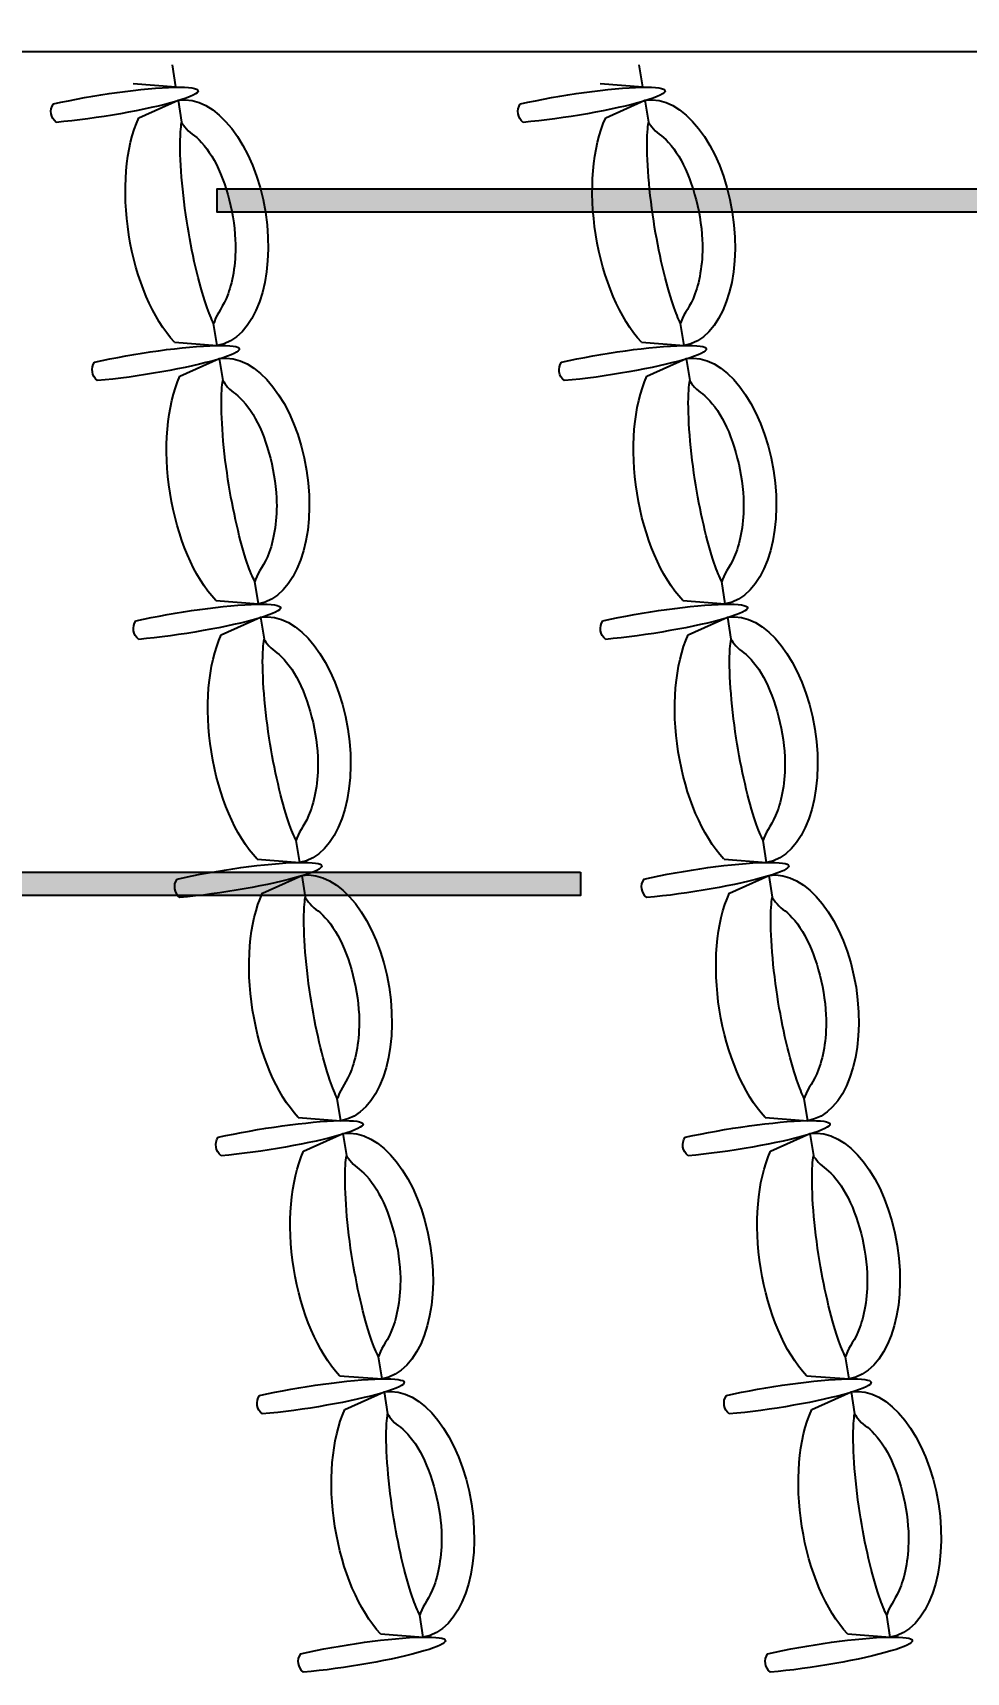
# Model space of a CAD drawing. Header units: metres. Extents: x -11 to 85, y -301 to 135.
# Drawn here: x 24.919 to 26.918, y 39.419 to 42.93 of the extents above; entities that cross this region are included whole.
import ezdxf

# ---------------------------------------------------------------- set-up
doc = ezdxf.new("R2010")
doc.units = ezdxf.units.M
doc.header["$LTSCALE"] = 0.036
doc.header["$PDMODE"] = 2
for name, color, linetype in [('arxitek corofos', 252, 'Continuous'), ('DIMBLK', 252, 'Continuous'), ('Epipla', 252, 'Continuous'), ('hatch color', 252, 'Continuous'), ('HLEK_FL001_SYMBOLS', 230, 'Continuous'), ('KYKLOFORHTES', 152, 'Continuous')]:
    doc.layers.add(name, color=color, linetype=linetype)
doc.styles.get("Standard").update_dxf_attribs({"font": 'arial.ttf'})
doc.dimstyles.new('CADWDOT', dxfattribs={"dimscale": 0.1, "dimtxt": 1.8, "dimasz": 0.08, "dimexe": 2, "dimexo": 0, "dimgap": 0.09, "dimtad": 0, "dimrnd": 0.001, "dimzin": 0, "dimdsep": 46, "dimtxsty": 'Standard', "dimblk1": 'ARTDIM', "dimblk2": 'ARTDIM', "dimsah": 1, "dimcen": 0.09, "dimdle": 0.05, "dimse1": 1, "dimse2": 1, "dimadec": 0, "dimazin": 0, "dimtfac": 1, "dimtmove": 0, "dimatfit": 3, "dimldrblk": 'ARTDIM', "dimfxl": 2, "dimtvp": 0.9999, "dimtolj": 1, "dimtzin": 0, "dimarcsym": 0})

# ---------------------------------------------------------------- blocks, each defined once
blk = doc.blocks.new('ARTDIM')
at = {"layer": 'DIMBLK'}
for p, q in [((0, -24.9975), (0, 24.9975)), ((-24.9975, 0), (24.9975, 0))]:
    blk.add_line(p, q, dxfattribs=at)
blk.add_circle((0, 0), 8.25, dxfattribs=at)
blk = doc.blocks.new('*D418')
at = {"layer": 'arxitek corofos', "color": 0, "lineweight": -2}
blk.add_line((22.4317, 42.89), (29.3157, 42.89), dxfattribs=at)
at = {"layer": 'Defpoints', "color": 0, "transparency": 16777216}
for p in [(22.4237, 43.5474), (29.3237, 43.5474), (29.3237, 42.89)]:
    blk.add_point(p, dxfattribs=at)
at = {"layer": 'arxitek corofos', "color": 0, "lineweight": -2, "xscale": 0.008, "yscale": 0.008, "zscale": 0.008, "rotation": 180}
blk.add_blockref('ARTDIM', (22.4237, 42.89), dxfattribs=at)
at = {"layer": 'arxitek corofos', "color": 0, "lineweight": -2, "xscale": 0.008, "yscale": 0.008, "zscale": 0.008}
blk.add_blockref('ARTDIM', (29.3237, 42.89), dxfattribs=at)
at = {"layer": 'arxitek corofos', "color": 0, "insert": (25.8737, 43.07), "char_height": 0.18, "attachment_point": 5}
blk.add_mtext('\\A1;6.90', dxfattribs=at)
blk = doc.blocks.new('A$C4C174ED7')
at = {"layer": 'Epipla'}
for p, q in [((5.6743, 3.0497), (5.7655, 3.0566)), ((5.7655, 3.0566), (5.758, 3.0092)), ((6.6743, 3.0497), (6.7655, 3.0566)), ((6.7655, 3.0566), (6.758, 3.0092)), ((5.5976, 2.569), (5.6817, 2.5313)), ((5.6817, 2.5313), (5.6892, 2.5782)), ((6.5976, 2.569), (6.6817, 2.5313)), ((6.6817, 2.5313), (6.6892, 2.5782)), ((5.5861, 2.4967), (5.6773, 2.5036)), ((5.6773, 2.5036), (5.6697, 2.4562)), ((6.5861, 2.4967), (6.6773, 2.5036)), ((6.6773, 2.5036), (6.6697, 2.4562)), ((5.5094, 2.016), (5.5935, 1.9783)), ((5.5935, 1.9783), (5.601, 2.0252)), ((6.5094, 2.016), (6.5935, 1.9783)), ((6.5935, 1.9783), (6.601, 2.0252)), ((5.4978, 1.9437), (5.5891, 1.9506)), ((5.5891, 1.9506), (5.5815, 1.9032)), ((6.4978, 1.9437), (6.5891, 1.9506)), ((6.5891, 1.9506), (6.5815, 1.9032)), ((5.4211, 1.463), (5.5053, 1.4253)), ((5.5053, 1.4253), (5.5127, 1.4722)), ((6.4211, 1.463), (6.5053, 1.4253)), ((6.5053, 1.4253), (6.5127, 1.4722)), ((5.4096, 1.3906), (5.5009, 1.3976)), ((5.5009, 1.3976), (5.4933, 1.3502)), ((6.4096, 1.3906), (6.5009, 1.3976)), ((6.5009, 1.3976), (6.4933, 1.3502)), ((5.417, 0.8723), (5.4245, 0.9192)), ((6.417, 0.8723), (6.4245, 0.9192)), ((5.3329, 0.91), (5.417, 0.8723)), ((6.3329, 0.91), (6.417, 0.8723)), ((5.3212, 0.8366), (5.4124, 0.8435)), ((5.4124, 0.8435), (5.4049, 0.7961)), ((6.3212, 0.8366), (6.4124, 0.8435)), ((6.4124, 0.8435), (6.4049, 0.7961)), ((5.2445, 0.3559), (5.3286, 0.3182)), ((5.3286, 0.3182), (5.3361, 0.3651)), ((6.2445, 0.3559), (6.3286, 0.3182)), ((6.3286, 0.3182), (6.3361, 0.3651)), ((5.233, 0.2836), (5.3242, 0.2905)), ((5.3242, 0.2905), (5.3166, 0.2431)), ((6.233, 0.2836), (6.3242, 0.2905)), ((6.3242, 0.2905), (6.3166, 0.2431)), ((5.1563, -0.1971), (5.2404, -0.2348)), ((5.2404, -0.2348), (5.2479, -0.1879)), ((6.1563, -0.1971), (6.2404, -0.2348)), ((6.2404, -0.2348), (6.2479, -0.1879)), ((5.1446, -0.2705), (5.2358, -0.2636)), ((5.2358, -0.2636), (5.2282, -0.311)), ((6.1446, -0.2705), (6.2358, -0.2636)), ((6.2358, -0.2636), (6.2282, -0.311))]:
    blk.add_line(p, q, dxfattribs=at)
for points in [[(5.5091, 3.1317, 0.397593), (5.503, 3.0922)], [(6.5091, 3.1317, 0.397593), (6.503, 3.0922)], [(5.4209, 2.5787, 0.397593), (5.4147, 2.5392)], [(6.4209, 2.5787, 0.397593), (6.4147, 2.5392)], [(5.3327, 2.0257, 0.397593), (5.3265, 1.9862)], [(6.3327, 2.0257, 0.397593), (6.3265, 1.9862)], [(5.2444, 1.4727, 0.397593), (5.2383, 1.4331)], [(6.2444, 1.4727, 0.397593), (6.2383, 1.4331)], [(5.1562, 0.9197, 0.397593), (5.15, 0.8801)], [(6.1562, 0.9197, 0.397593), (6.15, 0.8801)], [(5.0678, 0.3656, 0.397593), (5.0616, 0.326)], [(6.0678, 0.3656, 0.397593), (6.0616, 0.326)], [(4.9796, -0.1874, 0.397593), (4.9734, -0.227)], [(5.9796, -0.1874, 0.397593), (5.9734, -0.227)]]:
    blk.add_lwpolyline(points, format="xyb", dxfattribs=at)
for centre, major_axis, ratio, start_param, end_param in [((5.6101, 3.0956), (-0.2028, 0.0318), 0.113529, 1.031877, 5.251545), ((6.6101, 3.0956), (-0.2028, 0.0318), 0.113529, 1.031877, 5.251545), ((5.7236, 2.794), (0.0419, 0.2627), 0.552275, 3.141593, 6.283185), ((6.7236, 2.794), (0.0419, 0.2627), 0.552275, 3.141593, 6.283185), ((5.7236, 2.794), (0.0463, 0.2995), 0.493003, 0.628379, 2.49343), ((6.7236, 2.794), (0.0463, 0.2995), 0.493003, 0.628379, 2.49343), ((5.5219, 2.5426), (-0.2028, 0.0318), 0.113529, 1.031877, 5.251545), ((6.5219, 2.5426), (-0.2028, 0.0318), 0.113529, 1.031877, 5.251545), ((5.6354, 2.241), (0.0463, 0.2995), 0.493003, 0.628379, 2.49343), ((5.6354, 2.241), (0.0419, 0.2627), 0.552275, 3.141593, 6.283185), ((6.6354, 2.241), (0.0463, 0.2995), 0.493003, 0.628379, 2.49343), ((6.6354, 2.241), (0.0419, 0.2627), 0.552275, 3.141593, 6.283185), ((5.4337, 1.9896), (-0.2028, 0.0318), 0.113529, 1.031877, 5.251545), ((6.4337, 1.9896), (-0.2028, 0.0318), 0.113529, 1.031877, 5.251545), ((5.5472, 1.6879), (0.0463, 0.2995), 0.493003, 0.628379, 2.49343), ((5.5472, 1.6879), (0.0419, 0.2627), 0.552275, 3.141593, 6.283185), ((6.5472, 1.6879), (0.0463, 0.2995), 0.493003, 0.628379, 2.49343), ((6.5472, 1.6879), (0.0419, 0.2627), 0.552275, 3.141593, 6.283185), ((5.3454, 1.4366), (-0.2028, 0.0318), 0.113529, 1.031877, 5.251545), ((6.3454, 1.4366), (-0.2028, 0.0318), 0.113529, 1.031877, 5.251545), ((5.4589, 1.1349), (0.0463, 0.2995), 0.493003, 0.628379, 2.49343), ((5.4589, 1.1349), (0.0419, 0.2627), 0.552275, 3.141593, 6.283185), ((6.4589, 1.1349), (0.0463, 0.2995), 0.493003, 0.628379, 2.49343), ((6.4589, 1.1349), (0.0419, 0.2627), 0.552275, 3.141593, 6.283185), ((5.2572, 0.8836), (-0.2028, 0.0318), 0.113529, 1.031877, 5.251545), ((6.2572, 0.8836), (-0.2028, 0.0318), 0.113529, 1.031877, 5.251545), ((5.3705, 0.5809), (0.0419, 0.2627), 0.552275, 3.141593, 6.283185), ((6.3705, 0.5809), (0.0419, 0.2627), 0.552275, 3.141593, 6.283185), ((5.3705, 0.5809), (0.0463, 0.2995), 0.493003, 0.628379, 2.49343), ((6.3705, 0.5809), (0.0463, 0.2995), 0.493003, 0.628379, 2.49343), ((5.1688, 0.3295), (-0.2028, 0.0318), 0.113529, 1.031877, 5.251545), ((6.1688, 0.3295), (-0.2028, 0.0318), 0.113529, 1.031877, 5.251545), ((5.2823, 0.0278), (0.0463, 0.2995), 0.493003, 0.628379, 2.49343), ((5.2823, 0.0278), (0.0419, 0.2627), 0.552275, 3.141593, 6.283185), ((6.2823, 0.0278), (0.0463, 0.2995), 0.493003, 0.628379, 2.49343), ((6.2823, 0.0278), (0.0419, 0.2627), 0.552275, 3.141593, 6.283185), ((5.0806, -0.2235), (-0.2028, 0.0318), 0.113529, 1.031877, 5.251545), ((6.0806, -0.2235), (-0.2028, 0.0318), 0.113529, 1.031877, 5.251545)]:
    blk.add_ellipse(centre, major_axis=major_axis, ratio=ratio, start_param=start_param, end_param=end_param, dxfattribs=at)
for points, knots in [([(5.758, 3.0092), (5.7534, 3.0001), (5.7475, 2.9863), (5.7265, 2.9247), (5.7108, 2.8576), (5.689, 2.7162), (5.6843, 2.6421), (5.6876, 2.5911), (5.6884, 2.5841), (5.6893, 2.5786)], [0.506584, 0.506584, 0.506584, 0.506584, 0.805592, 0.805592, 1.599086, 1.599086, 2.473163, 2.473163, 2.635992, 2.635992, 2.635992, 2.635992]), ([(5.6893, 2.5786), (5.6893, 2.5786), (5.7003, 2.5961), (5.724, 2.6118), (5.7398, 2.628), (5.7807, 2.6953), (5.8013, 2.7658), (5.8065, 2.8749), (5.7994, 2.9171), (5.778, 2.9756), (5.7659, 2.9858), (5.758, 3.0092), (5.758, 3.0092), (5.758, 3.0092)], [3.141593, 3.141593, 3.141593, 3.141593, 3.601272, 3.601272, 4.06095, 4.06095, 4.924473, 4.924473, 5.526258, 5.526258, 6.140896, 6.140896, 6.283185, 6.283185, 6.283185, 6.283185]), ([(6.758, 3.0092), (6.7534, 3.0001), (6.7475, 2.9863), (6.7265, 2.9247), (6.7108, 2.8576), (6.689, 2.7162), (6.6843, 2.6421), (6.6876, 2.5911), (6.6884, 2.5841), (6.6893, 2.5786)], [0.506584, 0.506584, 0.506584, 0.506584, 0.805592, 0.805592, 1.599086, 1.599086, 2.473163, 2.473163, 2.635992, 2.635992, 2.635992, 2.635992]), ([(6.6893, 2.5786), (6.6893, 2.5786), (6.7003, 2.5961), (6.724, 2.6118), (6.7398, 2.628), (6.7807, 2.6953), (6.8013, 2.7658), (6.8065, 2.8749), (6.7994, 2.9171), (6.778, 2.9756), (6.7659, 2.9858), (6.758, 3.0092), (6.758, 3.0092), (6.758, 3.0092)], [3.141593, 3.141593, 3.141593, 3.141593, 3.601272, 3.601272, 4.06095, 4.06095, 4.924473, 4.924473, 5.526258, 5.526258, 6.140896, 6.140896, 6.283185, 6.283185, 6.283185, 6.283185]), ([(5.6697, 2.4562), (5.6652, 2.4471), (5.6593, 2.4333), (5.6382, 2.3717), (5.6225, 2.3046), (5.6007, 2.1632), (5.596, 2.0891), (5.5994, 2.0381), (5.6002, 2.0311), (5.6011, 2.0256)], [0.506584, 0.506584, 0.506584, 0.506584, 0.805592, 0.805592, 1.599086, 1.599086, 2.473163, 2.473163, 2.635992, 2.635992, 2.635992, 2.635992]), ([(5.6011, 2.0256), (5.6011, 2.0256), (5.6121, 2.0431), (5.6357, 2.0588), (5.6516, 2.075), (5.6925, 2.1422), (5.7131, 2.2128), (5.7183, 2.3219), (5.7111, 2.364), (5.6897, 2.4226), (5.6777, 2.4328), (5.6697, 2.4562), (5.6697, 2.4562), (5.6697, 2.4562)], [3.141593, 3.141593, 3.141593, 3.141593, 3.601272, 3.601272, 4.06095, 4.06095, 4.924473, 4.924473, 5.526258, 5.526258, 6.140896, 6.140896, 6.283185, 6.283185, 6.283185, 6.283185]), ([(6.6697, 2.4562), (6.6652, 2.4471), (6.6593, 2.4333), (6.6382, 2.3717), (6.6225, 2.3046), (6.6007, 2.1632), (6.596, 2.0891), (6.5994, 2.0381), (6.6002, 2.0311), (6.6011, 2.0256)], [0.506584, 0.506584, 0.506584, 0.506584, 0.805592, 0.805592, 1.599086, 1.599086, 2.473163, 2.473163, 2.635992, 2.635992, 2.635992, 2.635992]), ([(6.6011, 2.0256), (6.6011, 2.0256), (6.6121, 2.0431), (6.6357, 2.0588), (6.6516, 2.075), (6.6925, 2.1422), (6.7131, 2.2128), (6.7183, 2.3219), (6.7111, 2.364), (6.6897, 2.4226), (6.6777, 2.4328), (6.6697, 2.4562), (6.6697, 2.4562), (6.6697, 2.4562)], [3.141593, 3.141593, 3.141593, 3.141593, 3.601272, 3.601272, 4.06095, 4.06095, 4.924473, 4.924473, 5.526258, 5.526258, 6.140896, 6.140896, 6.283185, 6.283185, 6.283185, 6.283185]), ([(5.5815, 1.9032), (5.5769, 1.8941), (5.5711, 1.8803), (5.55, 1.8187), (5.5343, 1.7516), (5.5125, 1.6102), (5.5078, 1.5361), (5.5112, 1.4851), (5.512, 1.4781), (5.5128, 1.4726)], [0.506584, 0.506584, 0.506584, 0.506584, 0.805592, 0.805592, 1.599086, 1.599086, 2.473163, 2.473163, 2.635992, 2.635992, 2.635992, 2.635992]), ([(5.5128, 1.4726), (5.5128, 1.4726), (5.5239, 1.4901), (5.5475, 1.5058), (5.5634, 1.5219), (5.6042, 1.5892), (5.6249, 1.6598), (5.6301, 1.7689), (5.6229, 1.811), (5.6015, 1.8696), (5.5894, 1.8798), (5.5815, 1.9032), (5.5815, 1.9032), (5.5815, 1.9032)], [3.141593, 3.141593, 3.141593, 3.141593, 3.601272, 3.601272, 4.06095, 4.06095, 4.924473, 4.924473, 5.526258, 5.526258, 6.140896, 6.140896, 6.283185, 6.283185, 6.283185, 6.283185]), ([(6.5815, 1.9032), (6.5769, 1.8941), (6.5711, 1.8803), (6.55, 1.8187), (6.5343, 1.7516), (6.5125, 1.6102), (6.5078, 1.5361), (6.5112, 1.4851), (6.512, 1.4781), (6.5128, 1.4726)], [0.506584, 0.506584, 0.506584, 0.506584, 0.805592, 0.805592, 1.599086, 1.599086, 2.473163, 2.473163, 2.635992, 2.635992, 2.635992, 2.635992]), ([(6.5128, 1.4726), (6.5128, 1.4726), (6.5239, 1.4901), (6.5475, 1.5058), (6.5634, 1.5219), (6.6042, 1.5892), (6.6249, 1.6598), (6.6301, 1.7689), (6.6229, 1.811), (6.6015, 1.8696), (6.5894, 1.8798), (6.5815, 1.9032), (6.5815, 1.9032), (6.5815, 1.9032)], [3.141593, 3.141593, 3.141593, 3.141593, 3.601272, 3.601272, 4.06095, 4.06095, 4.924473, 4.924473, 5.526258, 5.526258, 6.140896, 6.140896, 6.283185, 6.283185, 6.283185, 6.283185]), ([(5.4933, 1.3502), (5.4887, 1.3411), (5.4828, 1.3273), (5.4618, 1.2657), (5.4461, 1.1985), (5.4243, 1.0572), (5.4196, 0.9831), (5.4229, 0.9321), (5.4237, 0.9251), (5.4246, 0.9196)], [0.506584, 0.506584, 0.506584, 0.506584, 0.805592, 0.805592, 1.599086, 1.599086, 2.473163, 2.473163, 2.635992, 2.635992, 2.635992, 2.635992]), ([(5.4246, 0.9196), (5.4246, 0.9196), (5.4356, 0.937), (5.4593, 0.9528), (5.4751, 0.9689), (5.516, 1.0362), (5.5366, 1.1068), (5.5418, 1.2159), (5.5347, 1.258), (5.5133, 1.3166), (5.5012, 1.3268), (5.4933, 1.3502), (5.4933, 1.3502), (5.4933, 1.3502)], [3.141593, 3.141593, 3.141593, 3.141593, 3.601272, 3.601272, 4.06095, 4.06095, 4.924473, 4.924473, 5.526258, 5.526258, 6.140896, 6.140896, 6.283185, 6.283185, 6.283185, 6.283185]), ([(6.4933, 1.3502), (6.4887, 1.3411), (6.4828, 1.3273), (6.4618, 1.2657), (6.4461, 1.1985), (6.4243, 1.0572), (6.4196, 0.9831), (6.4229, 0.9321), (6.4237, 0.9251), (6.4246, 0.9196)], [0.506584, 0.506584, 0.506584, 0.506584, 0.805592, 0.805592, 1.599086, 1.599086, 2.473163, 2.473163, 2.635992, 2.635992, 2.635992, 2.635992]), ([(6.4246, 0.9196), (6.4246, 0.9196), (6.4356, 0.937), (6.4593, 0.9528), (6.4751, 0.9689), (6.516, 1.0362), (6.5366, 1.1068), (6.5418, 1.2159), (6.5347, 1.258), (6.5133, 1.3166), (6.5012, 1.3268), (6.4933, 1.3502), (6.4933, 1.3502), (6.4933, 1.3502)], [3.141593, 3.141593, 3.141593, 3.141593, 3.601272, 3.601272, 4.06095, 4.06095, 4.924473, 4.924473, 5.526258, 5.526258, 6.140896, 6.140896, 6.283185, 6.283185, 6.283185, 6.283185]), ([(5.4049, 0.7961), (5.4003, 0.787), (5.3944, 0.7732), (5.3734, 0.7116), (5.3577, 0.6445), (5.3359, 0.5031), (5.3312, 0.429), (5.3345, 0.378), (5.3353, 0.371), (5.3362, 0.3655)], [0.506584, 0.506584, 0.506584, 0.506584, 0.805592, 0.805592, 1.599086, 1.599086, 2.473163, 2.473163, 2.635992, 2.635992, 2.635992, 2.635992]), ([(5.3362, 0.3655), (5.3362, 0.3655), (5.3472, 0.383), (5.3709, 0.3987), (5.3867, 0.4149), (5.4276, 0.4821), (5.4482, 0.5527), (5.4534, 0.6618), (5.4463, 0.7039), (5.4249, 0.7625), (5.4128, 0.7727), (5.4049, 0.7961), (5.4049, 0.7961), (5.4049, 0.7961)], [3.141593, 3.141593, 3.141593, 3.141593, 3.601272, 3.601272, 4.06095, 4.06095, 4.924473, 4.924473, 5.526258, 5.526258, 6.140896, 6.140896, 6.283185, 6.283185, 6.283185, 6.283185]), ([(6.4049, 0.7961), (6.4003, 0.787), (6.3944, 0.7732), (6.3734, 0.7116), (6.3577, 0.6445), (6.3359, 0.5031), (6.3312, 0.429), (6.3345, 0.378), (6.3353, 0.371), (6.3362, 0.3655)], [0.506584, 0.506584, 0.506584, 0.506584, 0.805592, 0.805592, 1.599086, 1.599086, 2.473163, 2.473163, 2.635992, 2.635992, 2.635992, 2.635992]), ([(6.3362, 0.3655), (6.3362, 0.3655), (6.3472, 0.383), (6.3709, 0.3987), (6.3867, 0.4149), (6.4276, 0.4821), (6.4482, 0.5527), (6.4534, 0.6618), (6.4463, 0.7039), (6.4249, 0.7625), (6.4128, 0.7727), (6.4049, 0.7961), (6.4049, 0.7961), (6.4049, 0.7961)], [3.141593, 3.141593, 3.141593, 3.141593, 3.601272, 3.601272, 4.06095, 4.06095, 4.924473, 4.924473, 5.526258, 5.526258, 6.140896, 6.140896, 6.283185, 6.283185, 6.283185, 6.283185]), ([(5.3166, 0.2431), (5.3121, 0.234), (5.3062, 0.2202), (5.2852, 0.1586), (5.2694, 0.0914), (5.2476, -0.0499), (5.2429, -0.124), (5.2463, -0.175), (5.2471, -0.182), (5.248, -0.1875)], [0.506584, 0.506584, 0.506584, 0.506584, 0.805592, 0.805592, 1.599086, 1.599086, 2.473163, 2.473163, 2.635992, 2.635992, 2.635992, 2.635992]), ([(5.248, -0.1875), (5.248, -0.1875), (5.259, -0.17), (5.2826, -0.1543), (5.2985, -0.1382), (5.3394, -0.0709), (5.36, -0.0003), (5.3652, 0.1088), (5.358, 0.1509), (5.3366, 0.2095), (5.3246, 0.2197), (5.3166, 0.2431), (5.3166, 0.2431), (5.3166, 0.2431)], [3.141593, 3.141593, 3.141593, 3.141593, 3.601272, 3.601272, 4.06095, 4.06095, 4.924473, 4.924473, 5.526258, 5.526258, 6.140896, 6.140896, 6.283185, 6.283185, 6.283185, 6.283185]), ([(6.3166, 0.2431), (6.3121, 0.234), (6.3062, 0.2202), (6.2852, 0.1586), (6.2694, 0.0914), (6.2476, -0.0499), (6.2429, -0.124), (6.2463, -0.175), (6.2471, -0.182), (6.248, -0.1875)], [0.506584, 0.506584, 0.506584, 0.506584, 0.805592, 0.805592, 1.599086, 1.599086, 2.473163, 2.473163, 2.635992, 2.635992, 2.635992, 2.635992]), ([(6.248, -0.1875), (6.248, -0.1875), (6.259, -0.17), (6.2826, -0.1543), (6.2985, -0.1382), (6.3394, -0.0709), (6.36, -0.0003), (6.3652, 0.1088), (6.358, 0.1509), (6.3366, 0.2095), (6.3246, 0.2197), (6.3166, 0.2431), (6.3166, 0.2431), (6.3166, 0.2431)], [3.141593, 3.141593, 3.141593, 3.141593, 3.601272, 3.601272, 4.06095, 4.06095, 4.924473, 4.924473, 5.526258, 5.526258, 6.140896, 6.140896, 6.283185, 6.283185, 6.283185, 6.283185])]:
    blk.add_open_spline(points, degree=3, knots=knots, dxfattribs=at)
blk = doc.blocks.new('*D1872')
at = {"layer": 'Defpoints', "color": 0, "transparency": 16777216}
for p in [(36.5237, 42.89), (36.5237, 42.824), (15.0737, 42.6901)]:
    blk.add_point(p, dxfattribs=at)
at = {"layer": 'HLEK_FL001_SYMBOLS', "color": 0, "lineweight": -2, "transparency": 16777216}
blk.add_line((15.0817, 42.89), (36.5157, 42.89), dxfattribs=at)
at = {"layer": 'HLEK_FL001_SYMBOLS', "color": 0, "lineweight": -2, "transparency": 16777216, "xscale": 0.008, "yscale": 0.008, "zscale": 0.008, "rotation": 180}
blk.add_blockref('ARTDIM', (15.0737, 42.89), dxfattribs=at)
at = {"layer": 'HLEK_FL001_SYMBOLS', "color": 0, "lineweight": -2, "transparency": 16777216, "xscale": 0.008, "yscale": 0.008, "zscale": 0.008}
blk.add_blockref('ARTDIM', (36.5237, 42.89), dxfattribs=at)
at = {"layer": 'HLEK_FL001_SYMBOLS', "color": 0, "transparency": 16777216, "insert": (25.7987, 43.0738), "char_height": 0.18, "attachment_point": 5}
blk.add_mtext('\\A1;21.45', dxfattribs=at)
blk = doc.blocks.new('led 69W')
at = {"layer": 'hatch color'}
blk.add_hatch(color=181, dxfattribs=at).paths.add_polyline_path([(102.8081, -3.6363), (102.8081, -3.6863), (101.1007, -3.6863), (101.1007, -3.6363)])
at = {"layer": 'HLEK_FL001_SYMBOLS'}
blk.add_lwpolyline([(102.8081, -3.6363), (102.8081, -3.6863), (101.1007, -3.6863), (101.1007, -3.6363)], close=True, dxfattribs=at)

msp = doc.modelspace()

# ---------------------------------------------------------------- block references
at = {"layer": 'arxitek corofos', "xscale": -1, "rotation": 180}
msp.add_blockref('A$C4C174ED7', (19.9899, 42.5509), dxfattribs=at)
at = {"layer": 'KYKLOFORHTES'}
for p in [(-75.7864, 46.2322), (-76.7162, 44.7687)]:
    msp.add_blockref('led 69W', p, dxfattribs=at)

# ---------------------------------------------------------------- dimensions: what is measured, and where the dimension line sits
at = {"layer": 'arxitek corofos'}
dim = msp.add_linear_dim(base=(29.3237, 42.89), p1=(22.4237, 43.5474), p2=(29.3237, 43.5474), dimstyle='CADWDOT', dxfattribs=at)
dim.commit()
dim.dimension.update_dxf_attribs({"geometry": '*D418', "text_midpoint": (25.8737, 43.07)})
at = {"layer": 'HLEK_FL001_SYMBOLS'}
dim = msp.add_linear_dim(base=(36.5237, 42.89), p1=(15.0737, 42.6901), p2=(36.5237, 42.824), dimstyle='CADWDOT', override={"dimfxl": 0.18}, dxfattribs=at)
dim.commit()
dim.dimension.update_dxf_attribs({"geometry": '*D1872', "text_midpoint": (25.7987, 43.0738)})

doc.saveas('drawing.dxf')
